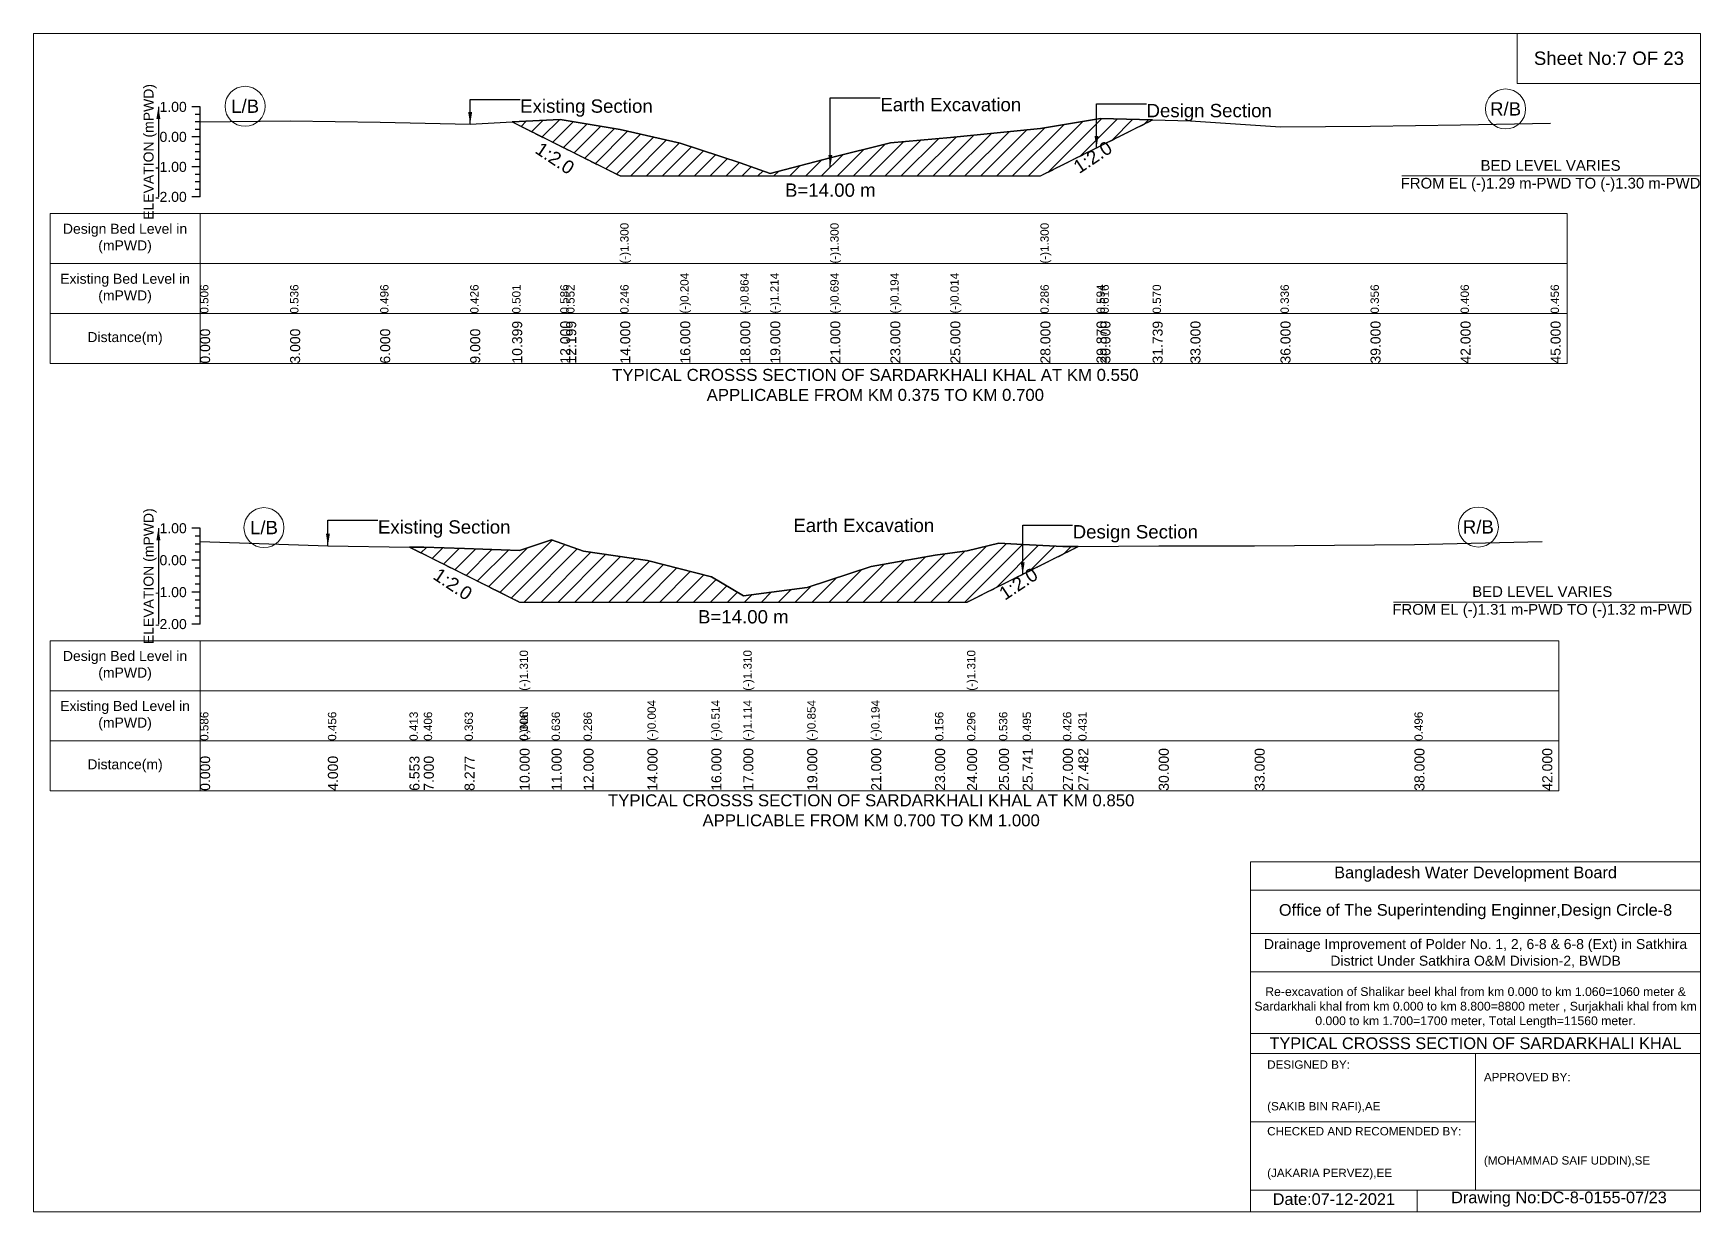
# Model space of a CAD drawing. Header units: inches. Extents: x 93000 to 506000, y -4242 to 0.
# Drawn here: x 160000 to 166000, y -4242 to 0 of the extents above; entities that cross this region are included whole.
import ezdxf

# ---------------------------------------------------------------- set-up
doc = ezdxf.new("R2010")
doc.units = ezdxf.units.IN
doc.header["$LTSCALE"] = 7
doc.header["$MEASUREMENT"] = 0
doc.linetypes.add('DASHED', pattern=[0.75, 0.5, -0.25])
for name, color, linetype, lineweight in [('Cross section Data Border', 7, 'Continuous', 9), ('Cross Section Labels', 7, 'Continuous', 9), ('Design_Bed_Level for Xsection', 7, 'DASHED', 25), ('Existing_Bed_Level for Xsection', 7, 'Continuous', 25), ('Long Section Labels', 7, 'Continuous', 9)]:
    doc.layers.add(name, color=color, linetype=linetype, lineweight=lineweight)
doc.styles.get("Standard").update_dxf_attribs({"font": 'arial.ttf'})
doc.dimstyles.get("Standard").update_dxf_attribs({"dimtxt": 0.18, "dimasz": 0.18, "dimexe": 0.18, "dimexo": 0.0625, "dimgap": 0.09, "dimtad": 0, "dimtih": 1, "dimtoh": 1, "dimdec": 4, "dimzin": 0, "dimdsep": 46, "dimtxsty": 'Standard', "dimcen": 0.09, "dimadec": 0, "dimazin": 0, "dimtfac": 1, "dimtdec": 4, "dimtofl": 0, "dimtmove": 0, "dimatfit": 3, "dimfxl": 1, "dimtolj": 1, "dimtzin": 0, "dimarcsym": 0})

msp = doc.modelspace()

# ---------------------------------------------------------------- hatches: boundary and pattern name
at = {"layer": 'Existing_Bed_Level for Xsection'}
h = msp.add_hatch(dxfattribs=at)
h.set_pattern_fill('ANSI31', color=256, scale=324, style=0)
h.paths.add_polyline_path([(161723.1, -318.8), (161896, -405.3), (161917.5, -416.1), (162112, -513.3), (162328, -513.3), (162544, -513.3), (162652, -513.3), (162868, -513.3), (163084, -513.3), (163300, -513.3), (163624, -513.3), (163825.9, -412.3), (163840, -405.3), (164027.8, -311.4), (163840, -306.4), (163825.9, -308.7), (163624, -342), (163300, -374.4), (163084, -393.8), (162868, -447.8), (162652, -504), (162544, -466.2), (162328, -394.9), (162112, -346.3), (161917.5, -313.3), (161896, -309.6)])
h = msp.add_hatch(dxfattribs=at)
h.set_pattern_fill('ANSI31', color=256, scale=345, style=0)
h.paths.add_polyline_path([(161353.6, -1849.3), (161405, -1875), (161551.8, -1948.4), (161750, -2047.5), (161865, -2047.5), (161980, -2047.5), (162210, -2047.5), (162440, -2047.5), (162555, -2047.5), (162785, -2047.5), (163015, -2047.5), (163245, -2047.5), (163360, -2047.5), (163475, -1990), (163560.2, -1947.4), (163705, -1875), (163760.4, -1847.3), (163705, -1847.9), (163560.2, -1839.9), (163475, -1835.2), (163360, -1862.8), (163245, -1879), (163015, -1919.2), (162785, -1995.1), (162555, -2025), (162440, -1956), (162210, -1897.3), (161980, -1864), (161865, -1823.8), (161750, -1861.7), (161551.8, -1855.1), (161405, -1850.2)])

# ---------------------------------------------------------------- linework, layer by layer
at = {"layer": 'Cross section Data Border'}
for points in [[(160000, 0), (166000, 0), (166000, -4242), (160000, -4242)], [(165340, 0), (166000, 0), (166000, -180), (165340, -180)], [(160060, -648.9), (165520, -648.9), (165520, -1188.9), (160060, -1188.9)], [(160060, -2186.9), (165490, -2186.9), (165490, -2726.9), (160060, -2726.9)]]:
    msp.add_lwpolyline(points, close=True, dxfattribs=at)
for points in [[(160600, -648.9), (160600, -1188.9)], [(160060, -828.9), (165520, -828.9)], [(160060, -1008.9), (165520, -1008.9)], [(160600, -2186.9), (160600, -2726.9)], [(160060, -2366.9), (165490, -2366.9)], [(160060, -2546.9), (165490, -2546.9)], [(164380, -4242), (164380, -2982), (166000, -2982)], [(164380, -3084), (166000, -3084)], [(164380, -3240), (166000, -3240)], [(164380, -3378), (166000, -3378)], [(164380, -3600), (166000, -3600)], [(164380, -3672), (166000, -3672)], [(165190, -3672), (165190, -4164)], [(164380, -3918), (165190, -3918)], [(164380, -4164), (166000, -4164)], [(164980, -4164), (164980, -4242)]]:
    msp.add_lwpolyline(points, dxfattribs=at)
at = {"layer": 'Cross Section Labels'}
for points in [[(164924.2, -513.3), (165995.8, -513.3)], [(164894.2, -2047.5), (165965.8, -2047.5)]]:
    msp.add_lwpolyline(points, dxfattribs=at)
for centre in [(160762, -262.6), (165298, -272.3), (160830, -1779.5), (165200, -1777.2)]:
    msp.add_circle(centre, 72, dxfattribs=at)
at = {"layer": 'Design_Bed_Level for Xsection'}
for points in [[(161723.1, -318.8), (161917.5, -416.1), (162112, -513.3), (162868, -513.3), (163624, -513.3), (163825.9, -412.3), (164027.8, -311.4)], [(161353.6, -1849.3), (161551.8, -1948.4), (161750, -2047.5), (162555, -2047.5), (163360, -2047.5), (163560.2, -1947.4), (163760.4, -1847.3)]]:
    msp.add_lwpolyline(points, dxfattribs=at)
at = {"layer": 'Existing_Bed_Level for Xsection'}
for points in [[(160600, -264.9), (160570, -264.9)], [(160600, -291.9), (160582, -291.9)], [(160600, -588.9), (160600, -480.9), (160600, -372.9), (160600, -264.9)], [(160600, -318.9), (160582, -318.9)], [(160600, -345.9), (160582, -345.9)], [(160600, -318.2), (160924, -315), (161248, -319.3), (161572, -326.9), (161723.1, -318.8), (161896, -309.6), (161917.5, -313.3), (162112, -346.3), (162112, -346.3), (162328, -394.9), (162544, -466.2), (162652, -504), (162868, -447.8), (162868, -447.8), (163084, -393.8), (163300, -374.4), (163624, -342), (163624, -342), (163825.9, -308.7), (163840, -306.4), (164027.8, -311.4), (164164, -315), (164488, -336.6), (164812, -334.4), (165136, -329), (165460, -323.6)], [(160600, -372.9), (160570, -372.9)], [(160600, -399.9), (160582, -399.9)], [(160600, -426.9), (160582, -426.9)], [(160600, -453.9), (160582, -453.9)], [(160600, -480.9), (160570, -480.9)], [(160600, -507.9), (160582, -507.9)], [(160600, -534.9), (160582, -534.9)], [(160600, -588.9), (160570, -588.9)], [(160600, -561.9), (160582, -561.9)], [(160600, -1781.9), (160570, -1781.9)], [(160600, -2126.9), (160600, -2011.9), (160600, -1896.9), (160600, -1781.9)], [(160600, -1810.6), (160582, -1810.6)], [(160600, -1839.4), (160582, -1839.4)], [(160600, -1829.5), (161060, -1844.5), (161353.6, -1849.3), (161405, -1850.2), (161551.8, -1855.1), (161750, -1861.7), (161750, -1861.7), (161865, -1823.8), (161980, -1864), (162210, -1897.3), (162440, -1956), (162555, -2025), (162555, -2025), (162785, -1995.1), (163015, -1919.2), (163245, -1879), (163360, -1862.8), (163360, -1862.8), (163475, -1835.2), (163560.2, -1839.9), (163705, -1847.9), (163760.4, -1847.3), (164050, -1844.5), (164395, -1844.5), (164970, -1839.8), (165430, -1829.5)], [(160600, -1896.9), (160570, -1896.9)], [(160600, -1868.1), (160582, -1868.1)], [(160600, -1925.6), (160582, -1925.6)], [(160600, -1954.4), (160582, -1954.4)], [(160600, -2011.9), (160570, -2011.9)], [(160600, -1983.1), (160582, -1983.1)], [(160600, -2040.6), (160582, -2040.6)], [(160600, -2069.4), (160582, -2069.4)], [(160600, -2098.1), (160582, -2098.1)], [(160600, -2126.9), (160570, -2126.9)]]:
    msp.add_lwpolyline(points, dxfattribs=at)
for points in [[(161723.1, -318.8), (161896, -405.3), (161917.5, -416.1), (162112, -513.3), (162112, -513.3), (162328, -513.3), (162544, -513.3), (162652, -513.3), (162868, -513.3), (162868, -513.3), (163084, -513.3), (163300, -513.3), (163624, -513.3), (163624, -513.3), (163825.9, -412.3), (163840, -405.3), (164027.8, -311.4), (163840, -306.4), (163825.9, -308.7), (163624, -342), (163624, -342), (163300, -374.4), (163084, -393.8), (162868, -447.8), (162868, -447.8), (162652, -504), (162544, -466.2), (162328, -394.9), (162112, -346.3), (162112, -346.3), (161917.5, -313.3), (161896, -309.6)], [(161353.6, -1849.3), (161405, -1875), (161551.8, -1948.4), (161750, -2047.5), (161750, -2047.5), (161865, -2047.5), (161980, -2047.5), (162210, -2047.5), (162440, -2047.5), (162555, -2047.5), (162555, -2047.5), (162785, -2047.5), (163015, -2047.5), (163245, -2047.5), (163360, -2047.5), (163360, -2047.5), (163475, -1990), (163560.2, -1947.4), (163705, -1875), (163760.4, -1847.3), (163760.4, -1847.3), (163760.4, -1847.3), (163705, -1847.9), (163560.2, -1839.9), (163475, -1835.2), (163360, -1862.8), (163360, -1862.8), (163245, -1879), (163015, -1919.2), (162785, -1995.1), (162555, -2025), (162555, -2025), (162440, -1956), (162210, -1897.3), (161980, -1864), (161865, -1823.8), (161750, -1861.7), (161750, -1861.7), (161551.8, -1855.1), (161405, -1850.2)]]:
    msp.add_lwpolyline(points, close=True, dxfattribs=at)

# ---------------------------------------------------------------- texts
at = {"layer": 'Cross section Data Border', "attachment_point": 5}
for s, insert, char_height in [('Sheet No:7 OF 23', (165670, -90), 48), ('Bangladesh Water Development Board', (165190, -3027), 42), ('Office of The Superintending Enginner,Design Circle-8', (165190, -3162), 42)]:
    msp.add_mtext(s, dxfattribs=dict(at, insert=insert, char_height=char_height))
at = {"layer": 'Cross section Data Border'}
for s, insert, char_height, width, attachment_point in [('Design Bed Level in (mPWD)', (160330, -738.9), 36, 480, 5), ('Existing Bed Level in (mPWD)', (160330, -918.9), 36, 480, 5), ('Distance(m)', (160330, -1098.9), 36, 480, 5), ('Design Bed Level in (mPWD)', (160330, -2276.9), 36, 480, 5), ('Existing Bed Level in (mPWD)', (160330, -2456.9), 36, 480, 5), ('Distance(m)', (160330, -2636.9), 36, 480, 5), ('Drainage Improvement of Polder No. 1, 2, 6-8 & 6-8 (Ext) in Satkhira District Under Satkhira O&M Division-2, BWDB', (165190, -3312), 36, 1680, 5), ('Re-excavation of Shalikar beel khal from km 0.000 to km 1.060=1060 meter & Sardarkhali khal from km 0.000 to km 8.800=8800 meter , Surjakhali khal from km 0.000 to km 1.700=1700 meter, Total Length=11560 meter.', (165190, -3507), 31.4683, 1620, 5), ('TYPICAL CROSSS SECTION OF SARDARKHALI KHAL', (165190, -3636), 42, 1680, 5), ('DESIGNED BY:^J^J^J(SAKIB BIN RAFI),AE', (164440, -3792), 30, 840, 4), ('APPROVED BY:^J^J^J^J^J^J(MOHAMMAD SAIF UDDIN),SE', (165220, -3912), 30, 840, 4), ('CHECKED AND RECOMENDED BY:^J^J^J(JAKARIA PERVEZ),EE', (164440, -4032), 30, 840, 4), ('Date:07-12-2021', (164680, -4197), 42, 840, 5), ('Drawing No:DC-8-0155-07/23', (165490, -4197), 42, 1320, 5)]:
    msp.add_mtext(s, dxfattribs=dict(at, insert=insert, char_height=char_height, width=width, attachment_point=attachment_point))
at = {"layer": 'Cross Section Labels'}
for s, insert, char_height, attachment_point in [('L/B', (160762, -262.6), 48, 5), ('Existing Section', (161752, -237.9), 48, 1), ('Earth Excavation', (163048, -232.5), 48, 1), ('Design Section', (164005.9, -254.1), 48, 1), ('R/B', (165298, -272.3), 48, 5), ('BED LEVEL VARIES ^JFROM EL (-)1.29 m-PWD TO (-)1.30 m-PWD', (165460, -513.3), 38.4, 5), ('B=14.00 m', (162868, -540.3), 48, 2), ('TYPICAL CROSSS SECTION OF SARDARKHALI KHAL AT KM 0.550^JAPPLICABLE FROM KM 0.375 TO KM 0.700', (163030, -1266), 43.2, 5), ('L/B', (160830, -1779.5), 48, 5), ('Existing Section', (161240, -1753.1), 48, 1), ('Earth Excavation', (162735, -1747.4), 48, 1), ('Design Section', (163740.2, -1770.4), 48, 1), ('R/B', (165200, -1777.2), 48, 5), ('BED LEVEL VARIES ^JFROM EL (-)1.31 m-PWD TO (-)1.32 m-PWD', (165430, -2047.5), 38.4, 5), ('B=14.00 m', (162555, -2076.3), 48, 2), ('TYPICAL CROSSS SECTION OF SARDARKHALI KHAL AT KM 0.850^JAPPLICABLE FROM KM 0.700 TO KM 1.000', (163015, -2797.5), 43.2, 5)]:
    msp.add_mtext(s, dxfattribs=dict(at, insert=insert, char_height=char_height, attachment_point=attachment_point))
at = {"layer": 'Cross Section Labels', "char_height": 48, "attachment_point": 2}
for insert, rotation in [((161890.5, -429.6), 326.30993), ((163798.9, -425.8), 33.69007), ((161523.1, -1962.8), 326.30993), ((163531.4, -1961.8), 33.69007)]:
    msp.add_mtext('1:2.0', dxfattribs=dict(at, insert=insert, rotation=rotation))
at = {"layer": 'Existing_Bed_Level for Xsection', "char_height": 36, "attachment_point": 5, "rotation": 90}
for insert in [(160420, -426.9), (160420, -1954.4)]:
    msp.add_mtext('ELEVATION (mPWD)', dxfattribs=dict(at, insert=insert))
at = {"layer": 'Existing_Bed_Level for Xsection', "char_height": 36, "attachment_point": 6}
for s, insert in [('1.00', (160552, -264.9)), ('0.00', (160552, -372.9)), ('-1.00', (160552, -480.9)), ('-2.00', (160552, -588.9)), ('1.00', (160552, -1781.9)), ('0.00', (160552, -1896.9)), ('-1.00', (160552, -2011.9)), ('-2.00', (160552, -2126.9))]:
    msp.add_mtext(s, dxfattribs=dict(at, insert=insert))
at = {"layer": 'Long Section Labels', "attachment_point": 1, "rotation": 90}
for s, insert, char_height in [('(-)1.300', (162112, -828.9), 30), ('(-)1.300', (162868, -828.9), 30), ('(-)1.300', (163624, -828.9), 30), ('(-)0.204', (162328, -1008.9), 30), ('(-)0.864', (162544, -1008.9), 30), ('(-)1.214', (162652, -1008.9), 30), ('(-)0.694', (162868, -1008.9), 30), ('(-)0.694', (162868, -1008.9), 30), ('(-)0.694', (162868, -1008.9), 30), ('(-)0.194', (163084, -1008.9), 30), ('(-)0.014', (163300, -1008.9), 30), ('0.506', (160600, -1008.9), 30), ('0.536', (160924, -1008.9), 30), ('0.536', (160924, -1008.9), 30), ('0.496', (161248, -1008.9), 30), ('0.426', (161572, -1008.9), 30), ('0.501', (161723.1, -1008.9), 30), ('0.586', (161896, -1008.9), 30), ('0.552', (161917.5, -1008.9), 30), ('0.246', (162112, -1008.9), 30), ('0.246', (162112, -1008.9), 30), ('0.246', (162112, -1008.9), 30), ('0.286', (163624, -1008.9), 30), ('0.286', (163624, -1008.9), 30), ('0.286', (163624, -1008.9), 30), ('0.594', (163825.9, -1008.9), 30), ('0.616', (163840, -1008.9), 30), ('0.570', (164027.8, -1008.9), 30), ('0.336', (164488, -1008.9), 30), ('0.356', (164812, -1008.9), 30), ('0.406', (165136, -1008.9), 30), ('0.456', (165460, -1008.9), 30), ('0.000', (160600, -1188.9), 36), ('3.000', (160924, -1188.9), 36), ('6.000', (161248, -1188.9), 36), ('9.000', (161572, -1188.9), 36), ('10.399', (161723.1, -1188.9), 36), ('12.000', (161896, -1188.9), 36), ('12.199', (161917.5, -1188.9), 36), ('14.000', (162112, -1188.9), 36), ('14.000', (162112, -1188.9), 36), ('14.000', (162112, -1188.9), 36), ('16.000', (162328, -1188.9), 36), ('18.000', (162544, -1188.9), 36), ('19.000', (162652, -1188.9), 36), ('21.000', (162868, -1188.9), 36), ('21.000', (162868, -1188.9), 36), ('21.000', (162868, -1188.9), 36), ('23.000', (163084, -1188.9), 36), ('25.000', (163300, -1188.9), 36), ('28.000', (163624, -1188.9), 36), ('28.000', (163624, -1188.9), 36), ('28.000', (163624, -1188.9), 36), ('29.870', (163825.9, -1188.9), 36), ('30.000', (163840, -1188.9), 36), ('31.739', (164027.8, -1188.9), 36), ('33.000', (164164, -1188.9), 36), ('36.000', (164488, -1188.9), 36), ('39.000', (164812, -1188.9), 36), ('42.000', (165136, -1188.9), 36), ('45.000', (165460, -1188.9), 36), ('(-)1.310', (161750, -2366.9), 30), ('(-)1.310', (162555, -2366.9), 30), ('(-)1.310', (163360, -2366.9), 30), ('0.586', (160600, -2546.9), 30), ('0.586', (160600, -2546.9), 30), ('0.456', (161060, -2546.9), 30), ('0.456', (161060, -2546.9), 30), ('0.456', (161060, -2546.9), 30), ('0.413', (161353.6, -2546.9), 30), ('0.406', (161405, -2546.9), 30), ('0.363', (161551.8, -2546.9), 30), ('(-)NaN', (161750, -2546.9), 30), ('(-)NaN', (161750, -2546.9), 30), ('0.306', (161750, -2546.9), 30), ('0.306', (161750, -2546.9), 30), ('0.636', (161865, -2546.9), 30), ('0.286', (161980, -2546.9), 30), ('(-)0.004', (162210, -2546.9), 30), ('(-)0.514', (162440, -2546.9), 30), ('(-)1.114', (162555, -2546.9), 30), ('(-)1.114', (162555, -2546.9), 30), ('(-)0.854', (162785, -2546.9), 30), ('(-)0.194', (163015, -2546.9), 30), ('0.156', (163245, -2546.9), 30), ('0.296', (163360, -2546.9), 30), ('0.296', (163360, -2546.9), 30), ('0.296', (163360, -2546.9), 30), ('0.536', (163475, -2546.9), 30), ('0.495', (163560.2, -2546.9), 30), ('0.426', (163705, -2546.9), 30), ('0.431', (163760.4, -2546.9), 30), ('0.496', (164970, -2546.9), 30), ('10.000', (161750, -2726.9), 36), ('10.000', (161750, -2726.9), 36), ('10.000', (161750, -2726.9), 36), ('11.000', (161865, -2726.9), 36), ('12.000', (161980, -2726.9), 36), ('14.000', (162210, -2726.9), 36), ('16.000', (162440, -2726.9), 36), ('17.000', (162555, -2726.9), 36), ('17.000', (162555, -2726.9), 36), ('17.000', (162555, -2726.9), 36), ('19.000', (162785, -2726.9), 36), ('21.000', (163015, -2726.9), 36), ('23.000', (163245, -2726.9), 36), ('24.000', (163360, -2726.9), 36), ('24.000', (163360, -2726.9), 36), ('24.000', (163360, -2726.9), 36), ('25.000', (163475, -2726.9), 36), ('25.741', (163560.2, -2726.9), 36), ('27.000', (163705, -2726.9), 36), ('27.482', (163760.4, -2726.9), 36), ('30.000', (164050, -2726.9), 36), ('33.000', (164395, -2726.9), 36), ('38.000', (164970, -2726.9), 36), ('42.000', (165430, -2726.9), 36), ('0.000', (160600, -2726.9), 36), ('4.000', (161060, -2726.9), 36), ('6.553', (161353.6, -2726.9), 36), ('7.000', (161405, -2726.9), 36), ('8.277', (161551.8, -2726.9), 36)]:
    msp.add_mtext(s, dxfattribs=dict(at, insert=insert, char_height=char_height))

# ---------------------------------------------------------------- leaders
at = {"layer": 'Cross Section Labels', "annotation_type": 0, "has_hookline": 1, "hookline_direction": 0}
for points, text_width in [([(161572, -326.9), (161572, -237.9), (161751.9, -237.9)], 467.2), ([(162868, -480.6), (162868, -232.5), (163047.9, -232.5)], 497), ([(163825.9, -412.3), (163825.9, -254.1), (164005.8, -254.1)], 441.2), ([(161060, -1844.5), (161060, -1753.1), (161239.9, -1753.1)], 467.2), ([(163560.2, -1947.4), (163560.2, -1770.4), (163740.1, -1770.4)], 441.2)]:
    msp.add_leader(points, dimstyle='Standard', override={"dimasz": 43.2}, dxfattribs=dict(at, text_width=text_width))
at = {"layer": 'Existing_Bed_Level for Xsection'}
for points in [[(160450, -264.9), (160450, -588.9)], [(160450, -1781.9), (160450, -2126.9)]]:
    msp.add_leader(points, dimstyle='Standard', override={"dimasz": 43.2}, dxfattribs=at)

doc.saveas('drawing.dxf')
